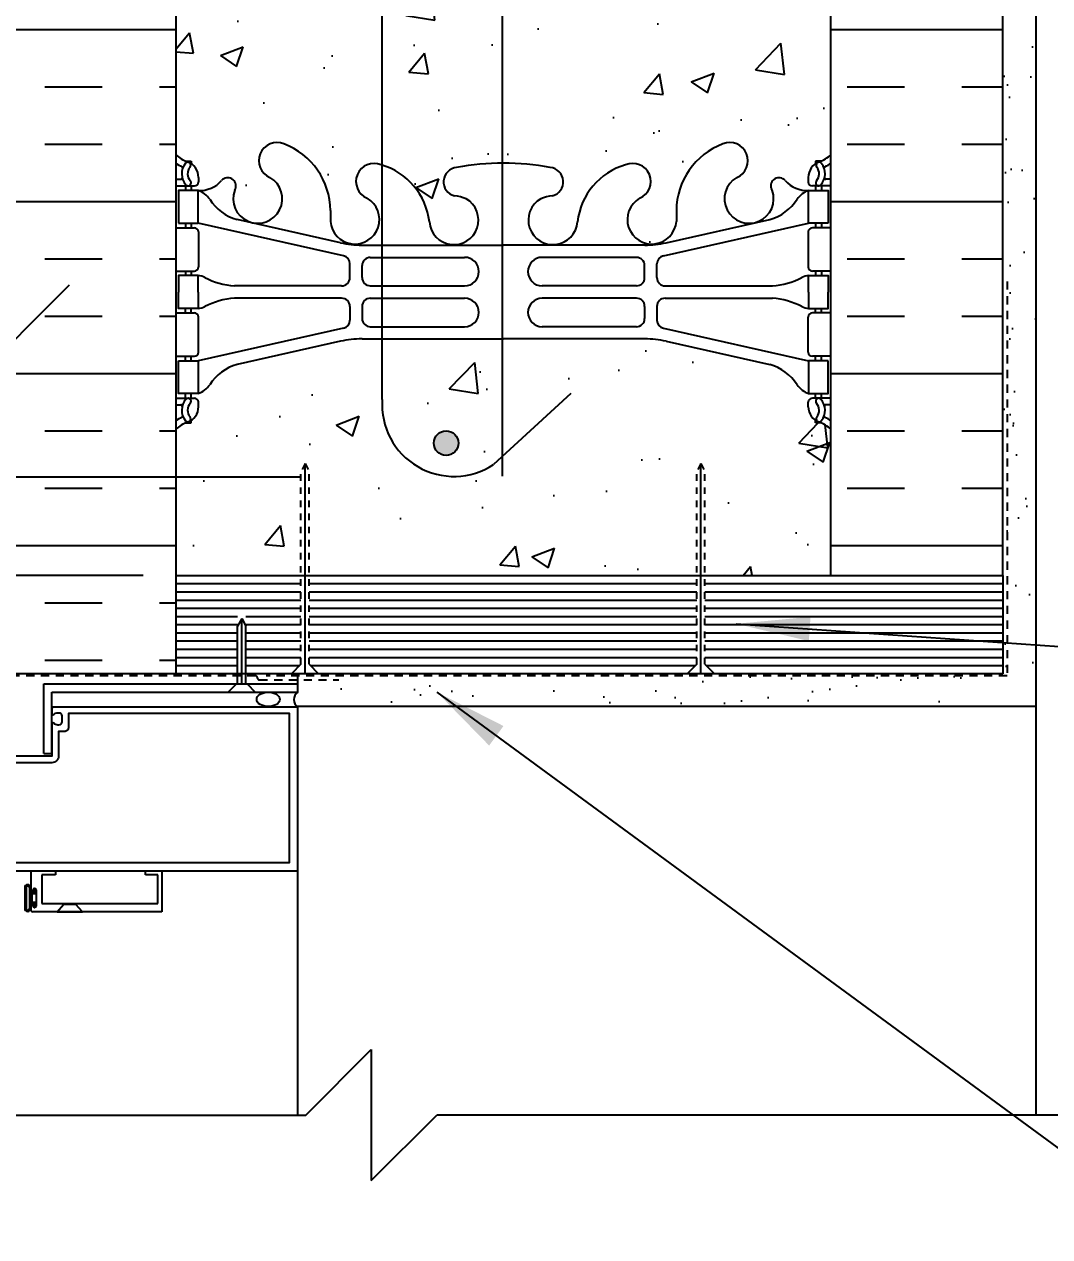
# Model space of a CAD drawing. Header units: inches. Extents: x 14 to 132, y 72 to 159.
# Drawn here: x 97.69 to 113.34, y 128.58 to 147.08 of the extents above; entities that cross this region are included whole.
import ezdxf

# ---------------------------------------------------------------- set-up
doc = ezdxf.new("R2010")
doc.units = ezdxf.units.IN
doc.header["$LTSCALE"] = 0.5
doc.header["$MEASUREMENT"] = 0
doc.linetypes.add('DASHED2', pattern=[0.375, 0.25, -0.125])
doc.linetypes.add('HIDDEN2', pattern=[0.1875, 0.125, -0.0625])
for name, color, linetype in [('HATCH', 12, 'Continuous'), ('LINE18', 9, 'Continuous'), ('line25', 2, 'Continuous'), ('LINE50', 5, 'Continuous'), ('LINE65', 3, 'Continuous'), ('LINE9', 9, 'Continuous'), ('TEXT', 4, 'Continuous'), ('Web_Edge', 9, 'Continuous')]:
    doc.layers.add(name, color=color, linetype=linetype)
doc.styles.add('DIM', font='romans.shx', dxfattribs={"width": 0.7})
doc.dimstyles.new('ext_12', dxfattribs={"dimscale": 12, "dimtxt": 0.09375, "dimasz": 0.09375, "dimexe": 0.09375, "dimexo": 0.0625, "dimgap": 0.0625, "dimtad": 1, "dimdec": 1, "dimzin": 2, "dimdsep": 46, "dimlunit": 4, "dimtxsty": 'DIM', "dimcen": 0.09, "dimdle": 0.09375, "dimclrt": 4, "dimadec": 0, "dimazin": 0, "dimtfac": 1, "dimtdec": 1, "dimtmove": 1, "dimatfit": 3, "dimfxl": 1, "dimfrac": 2, "dimtolj": 1, "dimtzin": 0, "dimarcsym": 0})
doc.dimstyles.new('ext_8', dxfattribs={"dimscale": 8, "dimtxt": 0.09375, "dimasz": 0.09375, "dimexe": 0.09375, "dimexo": 0.0625, "dimgap": 0.0625, "dimtad": 1, "dimdec": 6, "dimzin": 3, "dimdsep": 46, "dimlunit": 4, "dimtxsty": 'DIM', "dimcen": 0.09, "dimdle": 0.09375, "dimclrt": 4, "dimadec": 0, "dimazin": 0, "dimtfac": 1, "dimtdec": 6, "dimtmove": 2, "dimatfit": 3, "dimfxl": 1, "dimfrac": 2, "dimtolj": 1, "dimtzin": 0, "dimarcsym": 0})

# ---------------------------------------------------------------- blocks, each defined once
blk = doc.blocks.new('*D10')
at = {"layer": 'Defpoints', "color": 0, "transparency": 16777216}
for p in [(91.416, 140.171), (102.388, 140.171), (100.002, 138.671)]:
    blk.add_point(p, dxfattribs=at)
at = {"layer": 'TEXT', "color": 0, "lineweight": -2, "transparency": 16777216}
for p, q in [((91.416, 140.921), (91.416, 141.671)), ((101.888, 140.171), (90.666, 140.171)), ((91.416, 138.671), (91.416, 140.171)), ((99.502, 138.671), (90.666, 138.671)), ((91.416, 137.921), (91.416, 137.171))]:
    blk.add_line(p, q, dxfattribs=at)
at = {"layer": 'TEXT', "color": 0, "transparency": 16777216}
for points in [[(91.291, 140.921), (91.541, 140.921), (91.416, 140.171)], [(91.291, 137.921), (91.541, 137.921), (91.416, 138.671)]]:
    blk.add_solid(points, dxfattribs=at)
at = {"layer": 'TEXT', "color": 4, "transparency": 16777216, "insert": (88.878, 139.421), "char_height": 0.75, "attachment_point": 5, "rotation": 90, "style": 'DIM'}
blk.add_mtext('\\A1;1 1/2" \\P (38mm)MIN. \\PCOVER', dxfattribs=at)

msp = doc.modelspace()

# ---------------------------------------------------------------- hatches: boundary and pattern name
at = {"layer": 'HATCH'}
h = msp.add_hatch(dxfattribs=at)
h.set_pattern_fill('AR-CONC', color=256, scale=0.5)
h.paths.add_polyline_path([(112.627111, 118.7888922), (97.377111, 118.7888922), (97.377111, 114.7888922), (100.002111, 112.1638922), (100.002111, 116.5448446), (100.51211, 116.5448446), (100.5121105, 116.2229038, 0.108933497), (100.6647791, 116.3360893, -0.9404758857), (100.8627572, 116.1842016, 2.1355427877), (101.403221, 116.3836167, -1), (101.6168103, 116.8947189, -0.3112229933), (102.3257847, 115.8787248), (102.3252748, 115.713737, 1.6613820595), (102.8863579, 116.0664773, -1), (103.0999472, 116.5775795, -0.3070940775), (103.8386283, 115.6821466, 1.6045158418), (104.3972706, 116.0580225, 0.0556171619), (104.2179724, 116.1035931, -0.8432432356), (104.2522888, 116.5359144, -0.0499324055), (105.002111, 116.6003348, -0.0499324055), (105.7519331, 116.5359144, -0.8432432356), (105.7862496, 116.1035931, 0.0556171619), (105.6069514, 116.0580225, 1.6045158418), (106.1655937, 115.6821466, -0.3070940775), (106.9042748, 116.5775795, -1), (107.1178641, 116.0664773, 1.6613820595), (107.6789472, 115.713737), (107.6784973, 115.8592832, -0.3161137694), (108.3874117, 116.8947189, -1), (108.601001, 116.3836167, 2.1355427877), (109.1414647, 116.1842016, -0.9404473606), (109.3394379, 116.336095, 0.1089398157), (109.4921146, 116.2229024), (109.4921146, 116.5448446), (110.002111, 116.5448446), (110.002111, 112.1632829), (112.627111, 114.7888922)])
h.paths.add_polyline_path([(96.8761853, 118.7888922), (94.877111, 118.7888922), (92.689611, 118.7888922), (87.9563855, 118.6331729), (87.9551921, 116.1673393), (86.9551921, 115.1673393), (88.9551921, 115.1673393), (87.9555097, 114.1676569), (87.9555097, 112.6298979), (96.8761853, 112.9233809)])
h.paths.add_polyline_path([(123.0487122, 116.7847501), (121.0487122, 116.7847501), (122.0487122, 117.7847501), (122.0487122, 118.7888922), (113.127111, 118.7888922), (113.127111, 114.7883152), (122.0487122, 114.7888922), (122.0487122, 115.7847501)])
h.paths.add_polyline_path([(109.4921146, 113.0141117, 0.2256517541), (109.1171146, 113.3891117), (105.4533651, 113.3891117, 0.2256517541), (105.0783651, 113.0141117), (105.0783651, 112.1733058, 0.2256517541), (105.4533651, 111.7983058), (109.1171146, 111.7983058, 0.2256517541), (109.4921146, 112.1733058)])
h.paths.add_polyline_path([(109.4921146, 113.9547333), (109.4921146, 114.7955392, 0.2256517541), (109.1171146, 115.1705392), (105.4533651, 115.1705392, 0.2256517541), (105.0783651, 114.7955392), (105.0783651, 113.9547333, 0.2256517541), (105.4533651, 113.5797333), (109.1171146, 113.5797333, 0.2256517541)], flags=17)
h.paths.add_polyline_path([(104.5508651, 113.5797333), (100.8871156, 113.5797333, -0.4142135624), (100.5121156, 113.9547333), (100.5121156, 114.7955392, -0.4142135624), (100.8871156, 115.1705392), (104.5508651, 115.1705392, -0.4142135624), (104.9258651, 114.7955392), (104.9258651, 113.9547333, -0.4142135624)], flags=17)
h.paths.add_polyline_path([(104.9258651, 113.0141117, 0.2256517541), (104.5508651, 113.3891117), (100.8871156, 113.3891117, 0.2256517541), (100.5121156, 113.0141117), (100.5121156, 112.1733058, 0.2256517541), (100.8871156, 111.7983058), (104.5508651, 111.7983058, 0.2256517541), (104.9258651, 112.1733058)])
h.paths.add_polyline_path([(109.4921146, 109.4765422), (109.3721146, 109.6765422), (109.3721146, 109.7888922), (109.3721146, 109.9012422), (109.4921146, 110.1012422), (109.4921146, 111.4626821, 0.2681384485), (109.3309639, 111.6108056), (100.6732662, 111.6108056, 0.2681558505), (100.5121113, 111.4626685), (100.5121113, 110.1012356), (100.6321074, 109.9012422), (100.6321074, 109.7888922), (100.6321074, 109.6765422), (100.5121113, 109.4765488), (100.5121113, 108.1151159, 0.2681558505), (100.6732662, 107.9669788), (109.3309639, 107.9669788, 0.2681384485), (109.4921146, 108.1151023)])
h.paths.add_polyline_path([(104.9258651, 106.5636727), (104.9258651, 107.4044786, 0.2256517541), (104.5508651, 107.7794786), (100.8871156, 107.7794786, 0.2256517541), (100.5121156, 107.4044786), (100.5121156, 106.5636727, 0.2256517541), (100.8871156, 106.1886727), (104.5508651, 106.1886727, 0.2256517541)])
h.paths.add_polyline_path([(104.9258651, 105.6230511, 0.2256517541), (104.5508651, 105.9980511), (100.8871156, 105.9980511, 0.2256517541), (100.5121156, 105.6230511), (100.5121156, 104.7822452, 0.2256517541), (100.8871156, 104.4072452), (104.5508651, 104.4072452, 0.2256517541), (104.9258651, 104.7822452)])
h.paths.add_polyline_path([(109.4921146, 105.6230511, 0.2256517541), (109.1171146, 105.9980511), (105.4533651, 105.9980511, 0.2256517541), (105.0783651, 105.6230511), (105.0783651, 104.7822452, 0.2256517541), (105.4533651, 104.4072452), (109.1171146, 104.4072452, 0.2256517541), (109.4921146, 104.7822452)])
h.paths.add_polyline_path([(109.4921146, 107.4044786, 0.2256517541), (109.1171146, 107.7794786), (105.4533651, 107.7794786, 0.2256517541), (105.0783651, 107.4044786), (105.0783651, 106.5636727, 0.2256517541), (105.4533651, 106.1886727), (109.1171146, 106.1886727, 0.2256517541), (109.4921146, 106.5636727)])
h.paths.add_polyline_path([(110.002111, 101.5482809), (109.9232231, 101.306358, -0.7257365568), (109.8171146, 101.2876253), (109.7682015, 101.4376253), (109.6421146, 101.4376253, -0.4142135624), (109.5921146, 101.4876253), (109.5921146, 101.5176253), (109.4921146, 101.5176253), (109.4921146, 103.354882, 0.1089354804), (109.3394428, 103.2416951, -0.8344002603), (109.1279386, 103.3672395), (109.1396488, 103.3885854, 2.155403934), (108.601001, 103.1941677, -1), (108.3874117, 102.6830655, -0.3112229933), (107.6784373, 103.6990596), (107.6789472, 103.8640474, 1.6613820595), (107.1178641, 103.511307, -1), (106.9042748, 103.0002048, -0.3009499256), (106.1680345, 103.8725022, 1.6613820595), (105.6069514, 103.5197619, 0.0556171619), (105.7862496, 103.4741913, -0.8432432356), (105.7519331, 103.04187, -0.0499324055), (105.002111, 102.9774496, -0.0499324055), (104.2522888, 103.04187, -0.8432432356), (104.2179724, 103.4741913, 0.0556171619), (104.3972706, 103.5197619, 1.6613820595), (103.8361875, 103.8725022, -0.3009499256), (103.0999472, 103.0002048, -1), (102.8863579, 103.511307, 1.6613820595), (102.3252748, 103.8640474), (102.3257246, 103.7185012, -0.3161137694), (101.6168103, 102.6830655, -1), (101.403221, 103.1941677, 2.155403934), (100.8645731, 103.3885854), (100.8762833, 103.3672395, -0.8343745963), (100.6647841, 103.2416894, 0.1089377873), (100.5121106, 103.3548806), (100.5121074, 101.5176253), (100.4121074, 101.5176253), (100.4121074, 101.4876253, -0.4142135624), (100.3621074, 101.4376253), (100.2360204, 101.4376253), (100.1932159, 101.306358, -0.7257365569), (100.0871074, 101.2876253), (100.002111, 101.5482809), (100.002111, 100.7888922), (100.002111, 97.981214, 0.0884161507), (100.148114, 97.8839023), (100.238114, 97.8839023), (100.238114, 97.8421762, -0.2490694202), (100.348114, 97.6350531), (100.348114, 97.5675531, -0.4142135624), (100.285614, 97.5050531), (100.238114, 97.5050531), (100.238114, 97.4350531), (100.343114, 97.4350531, 0.2317357959), (100.7007785, 97.5860774, -0.8344002588), (100.9122827, 97.460533), (100.9005725, 97.4391871, 2.155403934), (101.4392203, 97.6336049, -1), (101.6528096, 98.1447071, -0.3112229934), (102.3617841, 97.1287129), (102.3612742, 96.9637251, 1.6613820595), (102.9223573, 97.3164655, -1), (103.1359465, 97.8275677, -0.3009499256), (103.8721869, 96.9552703, 1.6613820595), (104.4332699, 97.3080107, 0.0556171619), (104.2539717, 97.3535813, -0.8432432356), (104.2882882, 97.7859026, -0.0475443617), (105.0021151, 97.8506582, -0.0475443617), (105.715942, 97.7859026, -0.8432432356), (105.7502584, 97.3535813, 0.0556171619), (105.5709602, 97.3080107, 1.6613820595), (106.1320433, 96.9552703, -0.3009499256), (106.8682836, 97.8275677, -1), (107.0818729, 97.3164655, 1.6613820595), (107.642956, 96.9637251), (107.6425062, 97.1092714, -0.3161137694), (108.3514205, 98.1447071, -1), (108.5650098, 97.6336049, 2.155403934), (109.1036577, 97.4391871), (109.0919475, 97.460533, -0.8343745963), (109.3034467, 97.5860831, 0.2317403101), (109.6611162, 97.4350531), (109.7661162, 97.4350531), (109.7661162, 97.5050531), (109.7186162, 97.5050531, -0.4142135624), (109.6561162, 97.5675531), (109.6561162, 97.6350531, -0.2490694202), (109.7661162, 97.8421762), (109.7661162, 97.8839023), (109.8561162, 97.8839023, 0.0884104075), (110.002111, 97.9812061), (110.002111, 100.7888922)])
h.paths.add_polyline_path([(109.0677021, 94.7804431), (107.4869065, 95.1334023, 0.0549743364), (107.1600361, 95.1694503), (105.0021151, 95.1694503), (102.8441941, 95.1694503, 0.0549743364), (102.5173236, 95.1334023), (100.9365281, 94.7804431, 0.174450119), (100.529095, 94.484636, -0.1686720398), (100.343114, 94.3350531), (100.238114, 94.3350531), (100.238114, 94.2650531), (100.285614, 94.2650531, -0.4142135624), (100.348114, 94.2025531), (100.348114, 94.1350531, -0.2490694202), (100.238114, 93.9279299), (100.238114, 93.8862039), (100.148114, 93.8862039, 0.0884161507), (100.002111, 93.7888922), (100.002111, 93.0416863), (104.002111, 93.0416863), (105.002111, 92.0416863), (105.002111, 94.0416863), (106.002111, 93.0416863), (110.002111, 93.0416863), (110.002111, 93.7889001, 0.0884104075), (109.8561162, 93.8862039), (109.7661162, 93.8862039), (109.7661162, 93.9279299, -0.2490694202), (109.6561162, 94.1350531), (109.6561162, 94.2025531, -0.4142135624), (109.7186162, 94.2650531), (109.7661162, 94.2650531), (109.7661162, 94.3350531), (109.6611162, 94.3350531, -0.1686720398), (109.4751351, 94.484636, 0.174450119)])
h.paths.add_polyline_path([(110.002111, 156.8916338), (103.9849372, 156.8916338), (102.9849372, 155.8916338), (102.9849372, 157.8916338), (101.9849372, 156.8916338), (100.002111, 156.8903391), (100.002111, 154.9006914, 0.0884161507), (100.148114, 154.8033797), (100.238114, 154.8033797), (100.238114, 154.7616536, -0.2490694202), (100.348114, 154.5545305), (100.348114, 154.4870305, -0.4142135624), (100.285614, 154.4245305), (100.238114, 154.4245305), (100.238114, 154.3545305), (100.343114, 154.3545305, -0.1686720398), (100.529095, 154.2049475, 0.174450119), (100.9365281, 153.9091404), (102.5173236, 153.5561812, 0.0549743364), (102.8441941, 153.5201333), (105.0021151, 153.5201333), (107.1600361, 153.5201333, 0.0549743364), (107.4869065, 153.5561812), (109.0677021, 153.9091404, 0.174450119), (109.4751351, 154.2049475, -0.1686720398), (109.6611162, 154.3545305), (109.7661162, 154.3545305), (109.7661162, 154.4245305), (109.7186162, 154.4245305, -0.4142135624), (109.6561162, 154.4870305), (109.6561162, 154.5545305, -0.2490694202), (109.7661162, 154.7616536), (109.7661162, 154.8033797), (109.8561162, 154.8033797, 0.0884104074), (110.002111, 154.9006835)])
h.paths.add_polyline_path([(110.002111, 150.7083775, 0.0884104075), (109.8561162, 150.8056813), (109.7661162, 150.8056813), (109.7661162, 150.8474073, -0.2490694202), (109.6561162, 151.0545305), (109.6561162, 151.1220305, -0.4142135624), (109.7186162, 151.1845305), (109.7661162, 151.1845305), (109.7661162, 151.2545305), (109.6611162, 151.2545305, 0.2317357947), (109.3034517, 151.1035062, -0.9404758907), (109.1054736, 151.2553938, 2.1355427877), (108.5650098, 151.0559787, -1), (108.3514205, 150.5448765, -0.3112229934), (107.6424461, 151.5608706), (107.642956, 151.7258585, 1.6613820595), (107.0818729, 151.3731181, -1), (106.8682836, 150.8620159, -0.3070940775), (106.1296025, 151.7574488, 1.6045158418), (105.5709602, 151.3815729, 0.0556171619), (105.7502584, 151.3360023, -0.8432432356), (105.715942, 150.903681, -0.0475443617), (105.0021151, 150.8389254, -0.0475443617), (104.2882882, 150.903681, -0.8432432356), (104.2539717, 151.3360023, 0.0556171619), (104.4332699, 151.3815729, 1.6045158418), (103.8746276, 151.7574488, -0.3070940775), (103.1359465, 150.8620159, -1), (102.9223573, 151.3731181, 1.6613820595), (102.3612742, 151.7258585), (102.361724, 151.5803122, -0.3161137694), (101.6528096, 150.5448765, -1), (101.4392203, 151.0559787, 2.1355427877), (100.8987566, 151.2553938, -0.9404473606), (100.7007835, 151.1035004, 0.2317403101), (100.343114, 151.2545305), (100.238114, 151.2545305), (100.238114, 151.1845305), (100.285614, 151.1845305, -0.4142135624), (100.348114, 151.1220305), (100.348114, 151.0545305, -0.2490694202), (100.238114, 150.8474073), (100.238114, 150.8056813), (100.148114, 150.8056813, 0.0884161507), (100.002111, 150.7083696), (100.002111, 147.9006914), (100.002111, 145.0930132, 0.0884161507), (100.148114, 144.9957015), (100.238114, 144.9957015), (100.238114, 144.9539754, -0.2490694202), (100.348114, 144.7468523), (100.348114, 144.6793523, -0.4142135624), (100.285614, 144.6168523), (100.238114, 144.6168523), (100.238114, 144.5468523), (100.343114, 144.5468523, 0.2317357965), (100.7007785, 144.6978766, -0.9404758792), (100.8987566, 144.5459889, 2.1355427877), (101.4392203, 144.7454041, -1), (101.6528096, 145.2565063, -0.3112229933), (102.3617841, 144.2405121), (102.3612742, 144.0755243, 1.6613820595), (102.9223573, 144.4282647, -1), (103.1359465, 144.9393669, -0.3070940775), (103.8746276, 144.043934, 1.6045158418), (104.4332699, 144.4198099, 0.0556171619), (104.2539717, 144.4653805, -0.8432432356), (104.2882882, 144.8977017, -0.0475443617), (105.0021151, 144.9624574, -0.0475443617), (105.715942, 144.8977017, -0.8432432356), (105.7502584, 144.4653805, 0.0556171619), (105.5709602, 144.4198099, 1.6045158418), (106.1296025, 144.043934, -0.3070940775), (106.8682836, 144.9393669, -1), (107.0818729, 144.4282647, 1.6613820595), (107.642956, 144.0755243), (107.6425062, 144.2210705, -0.3161137694), (108.3514205, 145.2565063, -1), (108.5650098, 144.7454041, 2.1355427877), (109.1054736, 144.5459889, -0.9404473606), (109.3034467, 144.6978823, 0.2317403101), (109.6611162, 144.5468523), (109.7661162, 144.5468523), (109.7661162, 144.6168523), (109.7186162, 144.6168523, -0.4142135624), (109.6561162, 144.6793523), (109.6561162, 144.7468523, -0.2490694202), (109.7661162, 144.9539754), (109.7661162, 144.9957015), (109.8561162, 144.9957015, 0.0884104075), (110.002111, 145.0930053), (110.002111, 147.9006914)])
h.paths.add_polyline_path([(109.4751351, 141.5964352, 0.174450119), (109.0677021, 141.8922423), (107.4869065, 142.2452015, 0.0549743364), (107.1600361, 142.2812495), (105.0021151, 142.2812495), (102.8441941, 142.2812495, 0.0549743364), (102.5173236, 142.2452015), (100.9365281, 141.8922423, 0.174450119), (100.529095, 141.5964352, -0.1686720398), (100.343114, 141.4468523), (100.238114, 141.4468523), (100.238114, 141.3768523), (100.285614, 141.3768523, -0.4142135624), (100.348114, 141.3143523), (100.348114, 141.2468523, -0.2490694202), (100.238114, 141.0397291), (100.238114, 140.9980031), (100.148114, 140.9980031, 0.0884161507), (100.002111, 140.9006914), (100.002111, 138.6708766), (101.9125936, 138.6708766), (101.9125936, 140.2579215), (101.9750936, 140.3774302), (102.0375936, 140.2579215), (102.0375936, 138.6708766), (107.9531559, 138.6708766), (107.9531559, 140.2579215), (108.0156559, 140.3774302), (108.0781559, 140.2579215), (108.0781559, 138.6708766), (110.002111, 138.6708766), (110.002111, 140.9006993, 0.0884104075), (109.8561162, 140.9980031), (109.7661162, 140.9980031), (109.7661162, 141.0397291, -0.2490694202), (109.6561162, 141.2468523), (109.6561162, 141.3143523, -0.4142135624), (109.7186162, 141.3768523), (109.7661162, 141.3768523), (109.7661162, 141.4468523), (109.6611162, 141.4468523, -0.1686720398)])
h = msp.add_hatch(dxfattribs=at)
h.set_pattern_fill('AR-SAND', color=256, scale=0.5, style=0)
h.set_pattern_definition([(37.5, (-2723.22746, -348.8871), (-0.03149668, 0.96341188), [0, -0.76, 0, -0.85, 0, -0.8125]), (7.5, (-2723.2275, -348.8871), (0.88488835, 1.41107303), [0, -0.41, 0, -0.685, 0, -0.2625]), (327.5, (-2723.84246, -348.8871), (1.55707093, 0.00282953), [0, -0.25, 0, -0.9, 0, -1.175]), (317.5, (-2723.8425, -348.8871), (1.5030633, 0.4388378), [0, -0.125, 0, -0.59, 0, -0.675])])
h.paths.add_polyline_path([(113.127111, 143.9576437), (112.627111, 143.9576437), (112.627111, 138.6580596), (113.127111, 138.6580596)])
h.paths.add_polyline_path([(112.627111, 143.9576437), (113.127111, 143.9576437), (113.127111, 148.1949684), (112.627111, 148.1949684), (112.627111, 147.9006914)])
h.paths.add_polyline_path([(112.627111, 148.1949684), (113.127111, 148.1949684), (113.127111, 156.8916338), (112.627111, 156.8916338)])
h = msp.add_hatch(dxfattribs=at)
h.set_pattern_fill('INSUL', color=256, scale=7, style=0)
h.paths.add_polyline_path([(100.002111, 147.9006914), (99.752111, 147.9006914), (99.314611, 147.9006914), (99.314611, 147.4006914), (97.814611, 147.4006914), (97.814611, 147.9006914), (97.377111, 147.9006914), (97.377111, 137.1708766), (100.002111, 137.1708766)])
h.paths.add_polyline_path([(112.627111, 146.6071282), (110.002111, 146.6071282), (110.002111, 138.6708766), (112.627111, 138.6708766)])
h.paths.add_polyline_path([(112.627111, 147.9006914), (112.189611, 147.9006914), (112.189611, 147.4006914), (110.689611, 147.4006914), (110.689611, 147.9006914), (110.252111, 147.9006914), (110.002111, 147.9006914), (110.002111, 146.6071282), (112.627111, 146.6071282)])
h = msp.add_hatch(dxfattribs=at)
h.set_pattern_fill('AR-SAND', color=256, scale=0.5, style=0)
h.set_pattern_definition([(37.5, (43.6738, -21.9677), (-0.0314967, 0.963412), [0, -0.76, 0, -0.85, 0, -0.8125]), (7.5, (43.6738, -21.9677), (0.884888, 1.411073), [0, -0.41, 0, -0.685, 0, -0.2625]), (327.5, (43.0588, -21.9677), (1.557071, 0.0028295), [0, -0.25, 0, -0.9, 0, -1.175]), (317.5, (43.0588, -21.9677), (1.503063, 0.438838), [0, -0.125, 0, -0.59, 0, -0.675])])
h.paths.add_polyline_path([(107.7107667, 137.1708766, 0.2143643556), (107.573466, 136.9343945), (107.573466, 136.6708766), (113.127111, 136.6708766), (113.127111, 138.6580596), (112.627111, 138.6580596), (112.627111, 137.1708766)])
h = msp.add_hatch(dxfattribs=at)
h.set_pattern_fill('AR-SAND', color=256, scale=0.5, style=0)
h.paths.add_polyline_path([(101.8473029, 137.0256016, 0.3128014411), (101.8555554, 136.6708766), (104.1505954, 136.6708766), (104.1505954, 137.0256016)])
h = msp.add_hatch(dxfattribs=at)
h.set_pattern_fill('AR-SAND', color=256, scale=0.5, style=0)
h.set_pattern_definition([(37.5, (17.3756, 6.5909), (-0.0314967, 0.963412), [0, -0.76, 0, -0.85, 0, -0.8125]), (7.5, (17.3756, 6.5909), (0.884888, 1.411073), [0, -0.41, 0, -0.685, 0, -0.2625]), (327.5, (16.7606, 6.5909), (1.557071, 0.0028295), [0, -0.25, 0, -0.9, 0, -1.175]), (317.5, (16.7606, 6.5909), (1.503063, 0.438838), [0, -0.125, 0, -0.59, 0, -0.675])])
h.paths.add_polyline_path([(107.4201031, 136.6708766), (107.4201031, 137.0256016), (103.8473029, 137.0256016, 0.3128014411), (103.8555554, 136.6708766)])
at = {"layer": 'LINE65'}
msp.add_hatch(color=256, dxfattribs=at).paths.add_polyline_path([(104.3155596, 140.6905011, 1), (103.9405596, 140.6905011, 1)])

# ---------------------------------------------------------------- linework, layer by layer
at = {"layer": 'HATCH'}
for p, q in [((101.9750936, 137.1708766), (101.9750936, 140.3774302)), ((108.0156559, 137.1708766), (108.0156559, 140.3774302)), ((100.002111, 138.5458766), (101.9125936, 138.5458766)), ((102.0375936, 138.5458766), (107.9531559, 138.5458766)), ((108.0781559, 138.5458766), (112.627111, 138.5458766)), ((100.002111, 138.4208766), (101.9125936, 138.4208766)), ((100.002111, 138.2958766), (101.9125936, 138.2958766)), ((102.0375936, 138.4208766), (107.9531559, 138.4208766)), ((102.0375936, 138.2958766), (107.9531559, 138.2958766)), ((108.0781559, 138.4208766), (112.627111, 138.4208766)), ((108.0781559, 138.2958766), (112.627111, 138.2958766)), ((100.002111, 138.1708766), (101.9125936, 138.1708766)), ((102.0375936, 138.1708766), (107.9531559, 138.1708766)), ((108.0781559, 138.1708766), (112.627111, 138.1708766)), ((100.002111, 138.0458766), (100.9459658, 138.0458766)), ((101.0084658, 137.0146266), (101.0084658, 138.0146266)), ((101.0709658, 138.0458766), (101.9125936, 138.0458766)), ((102.0375936, 138.0458766), (107.9531559, 138.0458766)), ((108.0781559, 138.0458766), (112.627111, 138.0458766)), ((100.002111, 137.7958766), (100.9459658, 137.7958766)), ((101.0709658, 137.7958766), (101.9125936, 137.7958766)), ((102.0375936, 137.7958766), (107.9531559, 137.7958766)), ((108.0781559, 137.7958766), (112.627111, 137.7958766)), ((100.002111, 137.6708766), (100.9459658, 137.6708766)), ((100.002111, 137.5458766), (100.9459658, 137.5458766)), ((101.0709658, 137.6708766), (101.9125936, 137.6708766)), ((101.0709658, 137.5458766), (101.9125936, 137.5458766)), ((102.0375936, 137.6708766), (107.9531559, 137.6708766)), ((102.0375936, 137.5458766), (107.9531559, 137.5458766)), ((108.0781559, 137.6708766), (112.627111, 137.6708766)), ((108.0781559, 137.5458766), (112.627111, 137.5458766)), ((100.002111, 137.4208766), (100.9459658, 137.4208766)), ((101.0709658, 137.4208766), (101.9125936, 137.4208766)), ((102.0375936, 137.4208766), (107.9531559, 137.4208766)), ((108.0781559, 137.4208766), (112.627111, 137.4208766)), ((100.002111, 137.2958766), (100.9459658, 137.2958766)), ((101.0709658, 137.2958766), (101.8938754, 137.2958766)), ((102.0563117, 137.2958766), (107.9344377, 137.2958766)), ((108.096874, 137.2958766), (112.627111, 137.2958766)), ((113.127111, 136.6708766), (113.127111, 130.4352414))]:
    msp.add_line(p, q, dxfattribs=at)
at = {"layer": 'HATCH', "color": 6, "linetype": 'DASHED2'}
for p, q in [((101.2184861, 137.1381059), (97.314611, 137.1381059)), ((101.2484861, 137.1056059), (101.2484861, 137.1081059)), ((101.2784861, 137.0756059), (102.4889601, 137.0756059))]:
    msp.add_line(p, q, dxfattribs=at)
at = {"layer": 'HATCH', "color": 12}
msp.add_line((101.8618746, 130.4352414), (101.8618746, 134.1625022), dxfattribs=at)
at = {"layer": 'HATCH', "color": 6, "linetype": 'DASHED2'}
msp.add_lwpolyline([(112.689611, 143.1581641), (112.689611, 137.1396266), (101.3830609, 137.1396266)], dxfattribs=at)
for centre, start, end in [((101.2184861, 137.1081059), 0, 90), ((101.2784861, 137.1056059), 180, 270)]:
    msp.add_arc(centre, 0.03, start, end, dxfattribs=at)
at = {"layer": 'LINE18', "linetype": 'HIDDEN2'}
for p, q in [((101.9750936, 140.3774302), (101.9125936, 140.2579215)), ((101.9750936, 140.3774302), (102.0375936, 140.2579215)), ((108.0156559, 140.3774302), (107.9531559, 140.2579215)), ((108.0156559, 140.3774302), (108.0781559, 140.2579215)), ((101.9125936, 137.3145947), (101.9125936, 140.2579215)), ((102.0375936, 137.3145947), (102.0375936, 140.2579215)), ((107.9531559, 137.3145947), (107.9531559, 140.2579215)), ((108.0781559, 137.3145947), (108.0781559, 140.2579215))]:
    msp.add_line(p, q, dxfattribs=at)
at = {"layer": 'LINE18'}
for p, q in [((101.0084658, 138.0146266), (100.9459658, 137.8951179)), ((100.9459658, 137.0146266), (100.9459658, 137.8951179)), ((101.0084658, 138.0146266), (101.0709658, 137.8951179)), ((101.0709658, 137.0146266), (101.0709658, 137.8951179)), ((101.9125936, 137.3145947), (101.7688754, 137.1708766)), ((102.0375936, 137.3145947), (102.1813117, 137.1708766)), ((107.9531559, 137.3145947), (107.8094377, 137.1708766)), ((108.0781559, 137.3145947), (108.221874, 137.1708766)), ((101.8618746, 137.0146266), (101.8618746, 137.1708766)), ((97.9868746, 135.9520908), (97.9868746, 137.0146266)), ((97.9868746, 137.0146266), (101.8618746, 137.0146266)), ((100.9272477, 137.0146266), (100.8022477, 136.8896266)), ((101.089684, 137.0146266), (101.214684, 136.8896266)), ((101.8618746, 136.8896266), (101.8618746, 137.0146266)), ((98.1118746, 135.9520908), (98.1118746, 136.8896266)), ((98.1118746, 136.8896266), (101.8618746, 136.8896266)), ((113.127111, 136.6708766), (113.127111, 132.3031059)), ((97.9868746, 135.9520908), (98.1118746, 135.9520908)), ((97.7889831, 134.1624813), (98.1639846, 134.1559313)), ((97.7889831, 134.1624813), (97.7889831, 133.8544813)), ((97.9549846, 134.1004813), (97.9549846, 133.6624813)), ((98.1639846, 134.1004813), (97.9549846, 134.1004813)), ((98.1639846, 134.1559313), (98.1639846, 134.1004813)), ((99.5389846, 134.1581213), (99.7889846, 134.1624813)), ((99.5389846, 134.1004813), (99.5389846, 134.1581213)), ((99.7269846, 134.1004813), (99.5389846, 134.1004813)), ((99.7269846, 133.6624813), (99.7269846, 134.1004813)), ((99.7889846, 134.1624813), (99.7889846, 133.5374813)), ((97.6952331, 133.9035024), (97.6952331, 133.5915003)), ((97.7152331, 133.9035024), (97.7152331, 133.5915003)), ((97.7692331, 133.9035024), (97.7692331, 133.5915003)), ((97.7892331, 133.9035024), (97.7892331, 133.5915003)), ((97.8482331, 133.8244813), (97.7892331, 133.8244813)), ((97.8632331, 133.8094813), (97.8072331, 133.8094813)), ((97.8072331, 133.6854813), (97.8072331, 133.8094813)), ((97.8229831, 133.8544813), (97.8229831, 133.8724813)), ((97.8482331, 133.8244813), (97.8482331, 133.8824813)), ((97.8632331, 133.8824813), (97.8482331, 133.8824813)), ((97.8632331, 133.8094813), (97.8632331, 133.8824813)), ((97.8689831, 133.8724813), (97.8689831, 133.6224813)), ((97.7889831, 133.6404813), (97.7889831, 133.5684813)), ((97.7892331, 133.6704813), (97.8482331, 133.6704813)), ((97.8072331, 133.6854813), (97.8632331, 133.6854813)), ((97.8229831, 133.6224813), (97.8229831, 133.6404813)), ((97.8482331, 133.6124813), (97.8482331, 133.6704813)), ((97.8482331, 133.6124813), (97.8632331, 133.6124813)), ((97.8632331, 133.6124813), (97.8632331, 133.6854813)), ((97.9549846, 133.6624813), (99.7269846, 133.6624813)), ((98.1900943, 133.5369814), (98.2875943, 133.6491423)), ((98.4775937, 133.6491423), (98.2875944, 133.6491423)), ((98.5750938, 133.5369814), (98.4775939, 133.6491423)), ((99.7889846, 133.5374813), (97.8199831, 133.5374813)), ((98.1900941, 133.5369813), (98.5750939, 133.5369813))]:
    msp.add_line(p, q, dxfattribs=at)
msp.add_lwpolyline([(96.0328746, 134.1625022), (101.8618746, 134.1625022), (101.8618746, 136.6625022), (98.1318746, 136.6625022, 0.4142135624), (98.1118746, 136.6425022), (98.1118746, 136.5605022, 0.6693764951), (98.1375162, 136.5499308, -0.1997729274), (98.2013662, 136.5765022), (98.2118746, 136.5765022, -0.4142135624), (98.2618746, 136.5265022), (98.2618746, 136.4385022, -0.4142135624), (98.2118746, 136.3885022), (98.2013662, 136.3885022, -0.1997729274), (98.1375162, 136.4150737, 0.6693764951), (98.1118746, 136.4045022), (98.1118746, 135.9125022), (96.6118746, 135.9125022)], format="xyb", dxfattribs=at)
msp.add_lwpolyline([(96.0428746, 134.4025022, -0.4142135624), (96.1328746, 134.3125022), (96.1328746, 134.2875022), (101.7368746, 134.2875022), (101.7368746, 136.5625022), (98.3618746, 136.5625022), (98.3618746, 136.3475022, -0.4142135624), (98.3018746, 136.2875022), (98.2118746, 136.2875022), (98.2118746, 135.9125022, -0.4142135624), (98.1118746, 135.8125022), (96.0428746, 135.8125022)], format="xyb", close=True, dxfattribs=at)
for centre, radius, start, end in [((97.7422331, 133.9035024), 0.047, 0, 180), ((97.7422331, 133.9035024), 0.027, 0, 180), ((97.8059831, 133.8544813), 0.017, 180, 0), ((97.8459831, 133.8724813), 0.023, 0, 180), ((97.8059831, 133.6404813), 0.017, 0, 180), ((97.8459831, 133.6224813), 0.023, 180, 0), ((97.7422331, 133.5915003), 0.047, 180, 0), ((97.7422331, 133.5915003), 0.027, 180, 0), ((97.8199831, 133.5684813), 0.031, 180, 270)]:
    msp.add_arc(centre, radius, start, end, dxfattribs=at)
at = {"layer": 'line25'}
for p, q in [((100.002111, 147.9006914), (100.002111, 137.1708766)), ((110.002111, 138.6708766), (110.002111, 147.9006914)), ((100.002111, 138.6708766), (112.627111, 138.6708766)), ((112.627111, 138.6708766), (112.627111, 137.1708766)), ((100.002111, 137.9208766), (100.9459658, 137.9208766)), ((101.0709658, 137.9208766), (101.9125936, 137.9208766)), ((102.0375936, 137.9208766), (107.9531559, 137.9208766)), ((108.0781559, 137.9208766), (112.627111, 137.9208766)), ((112.627111, 137.1708766), (100.002111, 137.1708766))]:
    msp.add_line(p, q, dxfattribs=at)
at = {"layer": 'line25', "color": 12}
msp.add_arc((101.9427784, 136.7760644), 0.1394339, 125.4667986, 234.5332014, dxfattribs=at)
msp.add_ellipse((101.4126799, 136.7798708), major_axis=(0.1763147, 0), ratio=0.6224994922, start_param=-4.7123889804, end_param=1.5707963268, dxfattribs=at)
at = {"layer": 'LINE50'}
msp.add_line((100.002111, 137.1708766), (97.377111, 137.1708766), dxfattribs=at)
msp.add_lwpolyline([(112.627111, 138.6708766), (112.627111, 147.9006914), (112.189611, 147.9006914), (112.189611, 148.4006914), (110.689611, 148.4006914), (110.689611, 147.9006914), (110.252111, 147.9006914), (110.002111, 147.9006914)], dxfattribs=at)
at = {"layer": 'LINE65'}
for p, q in [((104.9849331, 156.8735185), (104.9849331, 140.1847608)), ((103.1538297, 141.3559329), (103.1538297, 153.2800722)), ((106.0324246, 141.4502184), (104.8526727, 140.3659347))]:
    msp.add_line(p, q, dxfattribs=at)
msp.add_circle((104.1280596, 140.6905011), 0.1875, dxfattribs=at)
msp.add_arc((104.2461582, 141.2777637), 1.0951219, 175.90677852, 303.63036406, dxfattribs=at)
at = {"layer": 'LINE9'}
for p, q in [((113.127111, 156.8825761), (113.127111, 136.6708766)), ((113.127111, 136.6708766), (101.8555554, 136.6708766)), ((101.9849372, 130.4352414), (102.9849372, 131.4352414)), ((102.9849372, 131.4352414), (102.9849372, 129.4352414)), ((91.877111, 130.4352414), (101.9849372, 130.4352414)), ((102.9849372, 129.4352414), (103.9849372, 130.4352414)), ((114.127111, 130.4352414), (103.9849372, 130.4352414))]:
    msp.add_line(p, q, dxfattribs=at)
msp.add_lwpolyline([(92.6271502, 137.3041392), (92.8701211, 137.4717272), (96.8941374, 137.4717272), (96.8941374, 141.6217272), (98.377111, 143.1047007)], dxfattribs=at)
at = {"layer": 'TEXT'}
for points in [[(103.1538297, 146.6071282, 0, 0.36, 0), (104.2030722, 146.6071282, 0, 0, 0), (118.8039723, 146.6071282, 0, 0, 0)], [(112.7712571, 140.9861966, 0, 0.36, 0), (113.8108142, 140.9861966, 0, 0, 0), (122.6436271, 140.9861966, 0, 0, 0)]]:
    msp.add_lwpolyline(points, format="xyseb", dxfattribs=at)
at = {"layer": 'Web_Edge'}
for p, q in [((100.148114, 144.9957015), (100.238114, 144.9957015)), ((100.238114, 144.9957015), (100.238114, 144.9539754)), ((109.8561162, 144.9957015), (109.7661162, 144.9957015)), ((109.7661162, 144.9957015), (109.7661162, 144.9539754)), ((100.002111, 144.7168523), (100.0799895, 144.7168523)), ((100.348114, 144.7468523), (100.348114, 144.6793523)), ((109.6561162, 144.7468523), (109.6561162, 144.6793523)), ((110.0021192, 144.7168523), (109.9242407, 144.7168523)), ((100.002111, 144.6168523), (100.285614, 144.6168523)), ((100.148114, 144.6168523), (100.148114, 144.5468523)), ((100.238114, 144.6168523), (100.238114, 144.5468523)), ((100.9005725, 144.5509863), (100.9122827, 144.5723322)), ((109.1036577, 144.5509863), (109.0919475, 144.5723322)), ((110.002111, 144.6168523), (109.7186162, 144.6168523)), ((109.7661162, 144.6168523), (109.7661162, 144.5468523)), ((109.8561162, 144.6168523), (109.8561162, 144.5468523)), ((102.3617841, 144.2405121), (102.3612742, 144.0755243)), ((107.6424461, 144.2405121), (107.642956, 144.0755243)), ((100.002111, 143.9768523), (100.285614, 143.9768523)), ((100.148114, 144.0468523), (100.148114, 143.9768523)), ((100.238114, 144.0468523), (100.238114, 143.9768523)), ((102.5606773, 143.5502224), (100.343114, 144.0468523)), ((102.5173236, 143.748503), (100.9365281, 144.1014623)), ((107.4435529, 143.5502224), (109.6611162, 144.0468523)), ((107.4869065, 143.748503), (109.0677021, 144.1014623)), ((110.0021192, 143.9768523), (109.7186162, 143.9768523)), ((109.7661162, 144.0468523), (109.7661162, 143.9768523)), ((109.8561162, 144.0468523), (109.8561162, 143.9768523)), ((100.348114, 143.9143523), (100.348114, 143.3793523)), ((109.6561162, 143.9143523), (109.6561162, 143.3793523)), ((102.8441941, 143.7124551), (105.0021151, 143.7124551)), ((107.1600361, 143.7124551), (105.0021151, 143.7124551)), ((102.6583598, 143.2159561), (102.6583598, 143.4282439)), ((102.9708597, 143.5258216), (104.4103595, 143.5258216)), ((107.0333704, 143.5258216), (105.5938707, 143.5258216)), ((107.3458704, 143.2159561), (107.3458704, 143.4282439)), ((100.002111, 143.3168523), (100.285614, 143.3168523)), ((100.148114, 143.3168523), (100.148114, 143.2468523)), ((100.238114, 143.3168523), (100.238114, 143.2468523)), ((102.8458597, 143.2168233), (102.8458597, 143.4008216)), ((107.1583704, 143.2168233), (107.1583704, 143.4008216)), ((110.0021192, 143.3168523), (109.7186162, 143.3168523)), ((109.7661162, 143.3168523), (109.7661162, 143.2468523)), ((109.8561162, 143.3168523), (109.8561162, 143.2468523)), ((102.5333598, 143.0909561), (100.8958381, 143.0909561)), ((102.9708597, 143.0918233), (104.4103595, 143.0918233)), ((107.0333704, 143.0918233), (105.5938707, 143.0918233)), ((107.4708704, 143.0909561), (109.1083921, 143.0909561)), ((102.5333598, 142.9027485), (100.8958381, 142.9027485)), ((102.9708597, 142.9018813), (104.4103595, 142.9018813)), ((107.0333704, 142.9018813), (105.5938707, 142.9018813)), ((107.4708704, 142.9027485), (109.1083921, 142.9027485)), ((100.148114, 142.6768523), (100.148114, 142.7468523)), ((100.238114, 142.6768523), (100.238114, 142.7468523)), ((102.6583598, 142.7777485), (102.6583598, 142.5654606)), ((102.8458597, 142.7768813), (102.8458597, 142.592883)), ((107.1583704, 142.7768813), (107.1583704, 142.592883)), ((107.3458704, 142.7777485), (107.3458704, 142.5654606)), ((109.7661162, 142.6768523), (109.7661162, 142.7468523)), ((109.8561162, 142.6768523), (109.8561162, 142.7468523)), ((100.002111, 142.6768523), (100.285614, 142.6768523)), ((100.348114, 142.0793523), (100.348114, 142.6143523)), ((109.6561162, 142.0793523), (109.6561162, 142.6143523)), ((110.002111, 142.6768523), (109.7186162, 142.6768523)), ((102.5606773, 142.4434821), (100.343114, 141.9468523)), ((102.9708597, 142.467883), (104.4103595, 142.467883)), ((107.0333704, 142.467883), (105.5938707, 142.467883)), ((107.4435529, 142.4434821), (109.6611162, 141.9468523)), ((102.5173236, 142.2452015), (100.9365281, 141.8922423)), ((102.8441941, 142.2812495), (105.0021151, 142.2812495)), ((107.1600361, 142.2812495), (105.0021151, 142.2812495)), ((107.4869065, 142.2452015), (109.0677021, 141.8922423)), ((100.002111, 142.0168523), (100.285614, 142.0168523)), ((100.148114, 141.9468523), (100.148114, 142.0168523)), ((100.238114, 141.9468523), (100.238114, 142.0168523)), ((110.002111, 142.0168523), (109.7186162, 142.0168523)), ((109.7661162, 141.9468523), (109.7661162, 142.0168523)), ((109.8561162, 141.9468523), (109.8561162, 142.0168523)), ((100.148114, 141.3768523), (100.148114, 141.4468523)), ((100.238114, 141.3768523), (100.238114, 141.4468523)), ((109.7661162, 141.3768523), (109.7661162, 141.4468523)), ((109.8561162, 141.3768523), (109.8561162, 141.4468523)), ((100.002111, 141.3768523), (100.285614, 141.3768523)), ((100.002111, 141.2768523), (100.0799895, 141.2768523)), ((100.348114, 141.2468523), (100.348114, 141.3143523)), ((109.6561162, 141.2468523), (109.6561162, 141.3143523)), ((110.0021192, 141.3768523), (109.7186162, 141.3768523)), ((110.002111, 141.2768523), (109.9242407, 141.2768523)), ((100.238114, 140.9980031), (100.238114, 141.0397291)), ((109.7661162, 140.9980031), (109.7661162, 141.0397291)), ((100.148114, 140.9980031), (100.238114, 140.9980031)), ((109.8561162, 140.9980031), (109.7661162, 140.9980031))]:
    msp.add_line(p, q, dxfattribs=at)
for points in [[(100.043114, 144.0468523), (100.343114, 144.0468523), (100.343114, 144.5468523), (100.043114, 144.5468523)], [(109.9611162, 144.0468523), (109.6611162, 144.0468523), (109.6611162, 144.5468523), (109.9611162, 144.5468523)], [(100.043114, 141.9468523), (100.343114, 141.9468523), (100.343114, 141.4468523), (100.043114, 141.4468523)], [(109.9611162, 141.9468523), (109.6611162, 141.9468523), (109.6611162, 141.4468523), (109.9611162, 141.4468523)]]:
    msp.add_lwpolyline(points, close=True, dxfattribs=at)
for points in [[(100.343114, 142.9968523), (100.343114, 143.2468523), (100.043114, 143.2468523), (100.043114, 142.9968523)], [(109.6611162, 142.9968523), (109.6611162, 143.2468523), (109.9611162, 143.2468523), (109.9611162, 142.9968523)], [(100.343114, 142.9968523), (100.343114, 142.7468523), (100.043114, 142.7468523), (100.043114, 142.9968523)], [(109.6611162, 142.9968523), (109.6611162, 142.7468523), (109.9611162, 142.7468523), (109.9611162, 142.9968523)]]:
    msp.add_lwpolyline(points, dxfattribs=at)
for centre, radius, start, end in [((101.546015, 145.0009552), 0.2769683, 67.31997993, 247.31997993), ((108.4582152, 145.0009552), 0.2769683, 292.68002007, 112.68002007), ((100.348114, 145.4539591), 0.5, 226.21088883, 250.52877936), ((101.2702167, 144.2341647), 1.0915858, 0.3331689, 69.48254034), ((108.7340135, 144.2341647), 1.0915858, 110.51745966, 179.6668311), ((109.6561162, 145.4539591), 0.5, 289.47122064, 313.78780513), ((100.348114, 145.4539591), 0.6, 234.78321605, 245.07477071), ((100.3418214, 144.8014117), 0.25, 140.114512, 222.46086784), ((100.0860318, 144.8909415), 0.0210317, 343.46400404, 63.99572766), ((100.184055, 144.9323084), 0.0450092, 321.44800065, 139.1878992), ((100.098114, 144.7468523), 0.25, 0, 70.52877936), ((100.3418214, 144.8014117), 0.16, 140.0000772, 222.46086784), ((103.0291519, 144.6838158), 0.2769683, 67.31997993, 247.31997993), ((102.8450761, 143.947014), 1.0341034, 6.66685507, 73.66351085), ((104.9849331, 141.1850861), 3.7774104, 89.73938234, 100.62754822), ((105.0192971, 141.1850861), 3.7774104, 79.37245178, 90.26061766), ((107.1591541, 143.947014), 1.0341034, 106.33648915, 173.33314493), ((106.9750783, 144.6838158), 0.2769683, 292.68002007, 112.68002007), ((109.9061162, 144.7468523), 0.25, 109.47122064, 180), ((109.8201752, 144.9323084), 0.0450092, 40.8121008, 218.55199935), ((109.6624088, 144.8014117), 0.16, 317.53913216, 39.9999228), ((109.6624088, 144.8014117), 0.25, 317.53913216, 39.885488), ((109.9181984, 144.8909415), 0.0210317, 116.00427234, 196.53599596), ((109.6561162, 145.4539591), 0.6, 294.92522929, 305.21582221), ((100.0801935, 144.7364347), 0.0195835, 269.40315581, 15.49009994), ((100.795104, 144.6158541), 0.125, 339.62427225, 138.98732192), ((101.2521086, 144.4204207), 0.375, 159.62427225, 60.06847087), ((104.3081641, 144.6786014), 0.22, 95.18346528, 255.73960357), ((105.696066, 144.6786014), 0.22, 284.26039643, 84.81653472), ((108.7521216, 144.4204207), 0.375, 119.93152913, 20.37572775), ((109.2091262, 144.6158541), 0.125, 41.01267808, 200.37572775), ((109.9240367, 144.7364347), 0.0195835, 164.50990006, 270.59684419), ((100.190585, 144.663019), 0.045, 222.46086784, 42.46086784), ((100.285614, 144.6793523), 0.0625, 270, 0), ((100.3677684, 144.9874973), 0.4413342, 266.79759754, 318.98732192), ((100.2207053, 144.2042484), 0.3638149, 34.97751375, 70.33874127), ((109.6364618, 144.9874973), 0.4413342, 221.01267808, 273.20240246), ((109.7835249, 144.2042484), 0.3638149, 109.66125873, 145.02248625), ((109.7186162, 144.6793523), 0.0625, 180, 270), ((109.8136452, 144.663019), 0.045, 137.53913216, 317.53913216), ((101.1438242, 144.8154785), 0.7434991, 212.79191653, 253.81071146), ((102.7352455, 144.1032813), 0.375, 184.2448426, 60.06847087), ((104.2461582, 144.0948265), 0.375, 184.2448426, 60.06847087), ((104.139414, 143.63914), 0.8341444, 69.37290551, 82.10630163), ((105.758072, 144.0948265), 0.375, 119.93152913, 355.7551574), ((105.8648162, 143.63914), 0.8341444, 97.89369837, 110.62709449), ((107.2689847, 144.1032813), 0.375, 119.93152913, 355.7551574), ((108.860406, 144.8154785), 0.7434991, 286.18928854, 327.20808347), ((100.285614, 143.9143523), 0.0625, 0, 90), ((109.7186162, 143.9143523), 0.0625, 90, 180), ((102.8441941, 145.2124551), 1.5, 257.41347953, 270), ((107.1600361, 145.2124551), 1.5, 270, 282.58652047), ((102.5333598, 143.4282439), 0.125, 0, 77.3767299), ((102.9708597, 143.4008216), 0.125, 90, 180), ((104.4103595, 143.3088225), 0.2169991, 270, 90), ((105.5938707, 143.3088225), 0.2169991, 90, 270), ((107.0333704, 143.4008216), 0.125, 0, 90), ((107.4708704, 143.4282439), 0.125, 102.6232701, 180), ((100.285614, 143.3793523), 0.0625, 270, 0), ((100.3389912, 143.0281686), 0.2187225, 60.49374659, 88.91995366), ((109.665239, 143.0281686), 0.2187225, 91.08004634, 119.50625341), ((109.7186162, 143.3793523), 0.0625, 180, 270), ((100.9845889, 144.2578071), 1.1702213, 242.63654818, 265.65045124), ((102.5333598, 143.2159561), 0.125, 270, 0), ((102.9708597, 143.2168233), 0.125, 180, 270), ((107.0333704, 143.2168233), 0.125, 270, 360), ((107.4708704, 143.2159561), 0.125, 180, 270), ((109.0196413, 144.2578071), 1.1702213, 274.34954876, 297.36345182), ((100.9845889, 141.7358975), 1.1702213, 94.34954876, 117.36345182), ((102.5333598, 142.7777485), 0.125, 0, 90), ((102.9708597, 142.7768813), 0.125, 90, 180), ((104.4103595, 142.6848821), 0.2169991, 270, 90), ((105.5938707, 142.6848821), 0.2169991, 90, 270), ((107.0333704, 142.7768813), 0.125, 0, 90), ((107.4708704, 142.7777485), 0.125, 90, 180), ((109.0196413, 141.7358975), 1.1702213, 62.63654818, 85.65045124), ((100.3389912, 142.9655359), 0.2187225, 271.08004634, 299.50625341), ((109.665239, 142.9655359), 0.2187225, 240.49374659, 268.91995366), ((100.285614, 142.6143523), 0.0625, 0, 90), ((102.5333598, 142.5654606), 0.125, 282.6232701, 0), ((102.9708597, 142.592883), 0.125, 180, 270), ((107.0333704, 142.592883), 0.125, 270, 0), ((107.4708704, 142.5654606), 0.125, 180, 257.3767299), ((109.7186162, 142.6143523), 0.0625, 90, 180), ((102.8441941, 140.7812495), 1.5, 90, 102.58652047), ((107.1600361, 140.7812495), 1.5, 77.41347953, 90), ((100.285614, 142.0793523), 0.0625, 270, 0), ((109.7186162, 142.0793523), 0.0625, 180, 270), ((101.1438242, 141.1782261), 0.7434991, 106.18928854, 147.20808347), ((108.860406, 141.1782261), 0.7434991, 32.79191653, 73.81071146), ((100.2207053, 141.7894562), 0.3638149, 289.66125873, 325.02248625), ((109.7835249, 141.7894562), 0.3638149, 214.97751375, 250.33874127), ((100.0801935, 141.2572698), 0.0195835, 344.50990006, 90.59684419), ((100.3418214, 141.1922929), 0.25, 137.53913216, 219.885488), ((100.190585, 141.3306856), 0.045, 317.53913216, 137.53913216), ((100.098114, 141.2468523), 0.25, 289.47122064, 360), ((100.3418214, 141.1922929), 0.16, 137.53913216, 219.9999228), ((100.285614, 141.3143523), 0.0625, 360, 90), ((109.7186162, 141.3143523), 0.0625, 90, 180), ((109.9061162, 141.2468523), 0.25, 180, 250.52877936), ((109.8136452, 141.3306856), 0.045, 42.46086784, 222.46086784), ((109.6624088, 141.1922929), 0.16, 320.0000772, 42.46086784), ((109.6624088, 141.1922929), 0.25, 320.114512, 42.46086784), ((109.9240367, 141.2572698), 0.0195835, 89.40315581, 195.49009994), ((100.348114, 140.5397455), 0.6, 114.92522929, 125.21678395), ((100.0860318, 141.1027631), 0.0210317, 296.00427234, 16.53599596), ((100.184055, 141.0613962), 0.0450092, 220.8121008, 38.55199935), ((109.8201752, 141.0613962), 0.0450092, 141.44800065, 319.1878992), ((109.9181984, 141.1027631), 0.0210317, 163.46400404, 243.99572766), ((109.6561162, 140.5397455), 0.6, 54.78321605, 65.07477071), ((100.348114, 140.5397455), 0.5, 109.47122064, 133.78911117), ((109.6561162, 140.5397455), 0.5, 46.21219487, 70.52877936)]:
    msp.add_arc(centre, radius, start, end, dxfattribs=at)
for points in [[(102.8458598, 143.2218232), (102.8458596, 143.3958215)], [(107.1583704, 143.2218232), (107.1583705, 143.3958215)], [(102.8458598, 142.7718814), (102.8458596, 142.5978831)], [(107.1583704, 142.7718814), (107.1583705, 142.5978831)]]:
    msp.add_open_spline(points, degree=1, dxfattribs=at)

# ---------------------------------------------------------------- dimensions: what is measured, and where the dimension line sits
at = {"layer": 'TEXT'}
dim = msp.add_linear_dim(base=(91.4158875, 140.1708766), p1=(100.002111, 138.6708766), p2=(102.3883085, 140.1708766), angle=90, text='<> \\P (38mm)MIN. \\PCOVER', dimstyle='ext_8', dxfattribs=at)
dim.commit()
dim.dimension.update_dxf_attribs({"geometry": '*D10', "text_midpoint": (88.8775046, 139.4208766), "dimtype": 160})

# ---------------------------------------------------------------- leaders
for points in [[(108.5549223, 137.9332661), (117.8325786, 137.2832982), (120.6451423, 137.2832982)], [(103.9868746, 136.8896266), (117.1722327, 127.2137671), (119.9847964, 127.2137671)]]:
    msp.add_leader(points, dimstyle='ext_12', override={"dimgap": 0.0625, "dimtad": 0}, dxfattribs=at)

doc.saveas('drawing.dxf')
